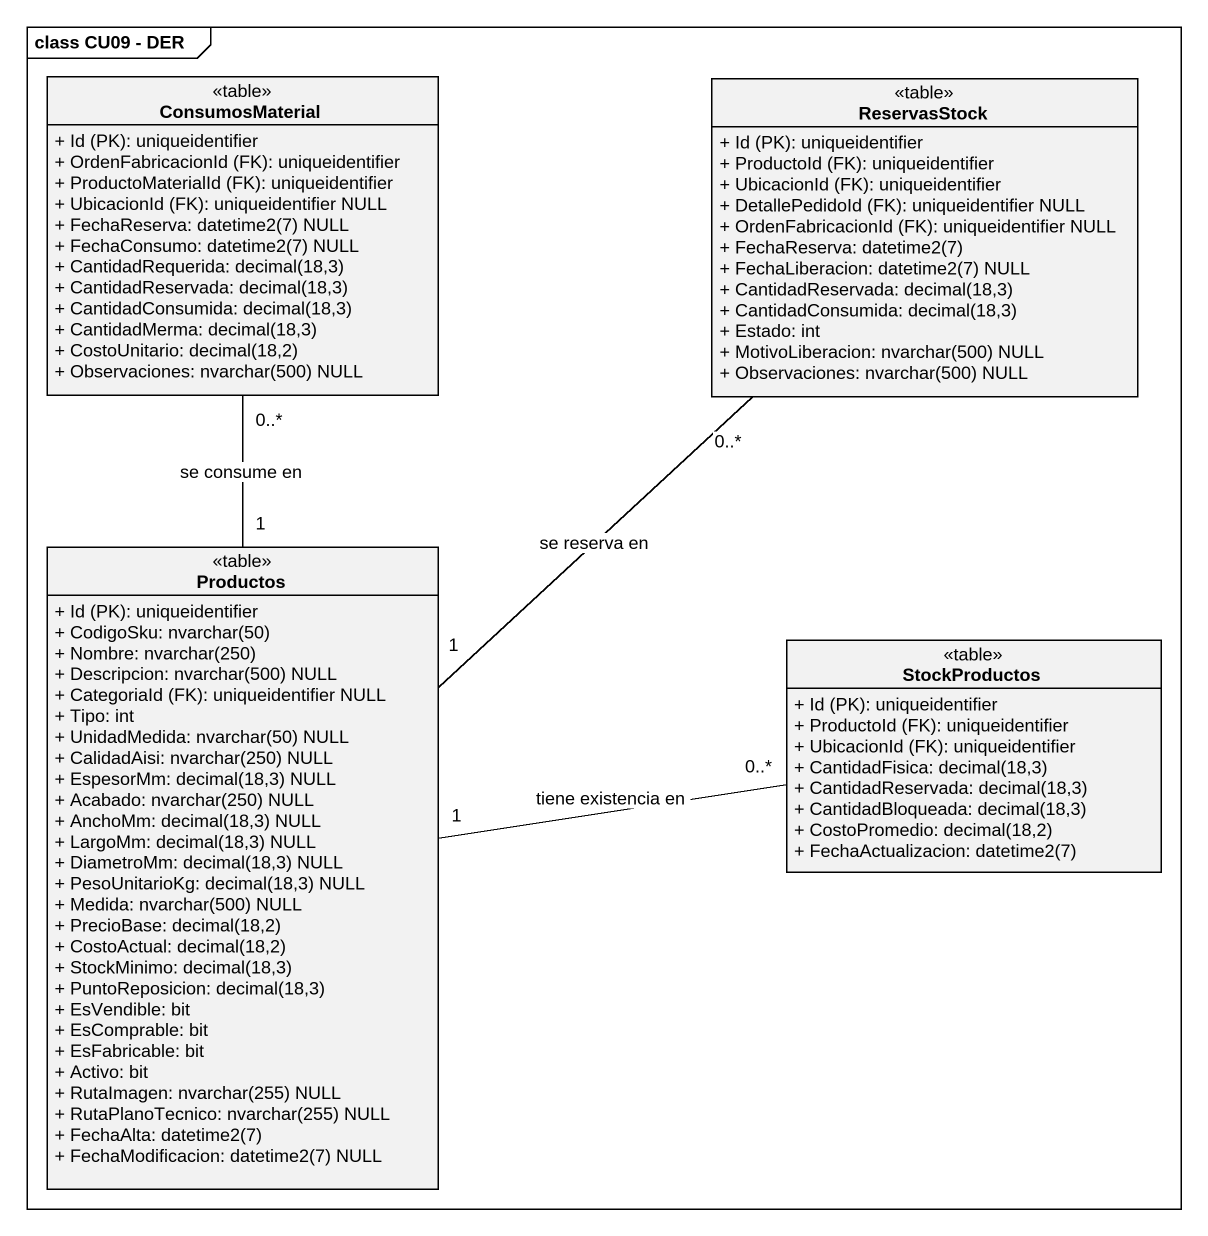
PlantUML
@startuml
mainframe class CU09 - DER
hide circle
hide empty members
skinparam classAttributeIconSize 0
class ConsumosMaterial <<table>> {
  {field} + Id (PK): uniqueidentifier
  {field} + OrdenFabricacionId (FK): uniqueidentifier
  {field} + ProductoMaterialId (FK): uniqueidentifier
  {field} + UbicacionId (FK): uniqueidentifier NULL
  {field} + FechaReserva: datetime2(7) NULL
  {field} + FechaConsumo: datetime2(7) NULL
  {field} + CantidadRequerida: decimal(18,3)
  {field} + CantidadReservada: decimal(18,3)
  {field} + CantidadConsumida: decimal(18,3)
  {field} + CantidadMerma: decimal(18,3)
  {field} + CostoUnitario: decimal(18,2)
  {field} + Observaciones: nvarchar(500) NULL
}
class ReservasStock <<table>> {
  {field} + Id (PK): uniqueidentifier
  {field} + ProductoId (FK): uniqueidentifier
  {field} + UbicacionId (FK): uniqueidentifier
  {field} + DetallePedidoId (FK): uniqueidentifier NULL
  {field} + OrdenFabricacionId (FK): uniqueidentifier NULL
  {field} + FechaReserva: datetime2(7)
  {field} + FechaLiberacion: datetime2(7) NULL
  {field} + CantidadReservada: decimal(18,3)
  {field} + CantidadConsumida: decimal(18,3)
  + Estado: int
  {field} + MotivoLiberacion: nvarchar(500) NULL
  {field} + Observaciones: nvarchar(500) NULL
}
class Productos <<table>> {
  {field} + Id (PK): uniqueidentifier
  {field} + CodigoSku: nvarchar(50)
  {field} + Nombre: nvarchar(250)
  {field} + Descripcion: nvarchar(500) NULL
  {field} + CategoriaId (FK): uniqueidentifier NULL
  + Tipo: int
  {field} + UnidadMedida: nvarchar(50) NULL
  {field} + CalidadAisi: nvarchar(250) NULL
  {field} + EspesorMm: decimal(18,3) NULL
  {field} + Acabado: nvarchar(250) NULL
  {field} + AnchoMm: decimal(18,3) NULL
  {field} + LargoMm: decimal(18,3) NULL
  {field} + DiametroMm: decimal(18,3) NULL
  {field} + PesoUnitarioKg: decimal(18,3) NULL
  {field} + Medida: nvarchar(500) NULL
  {field} + PrecioBase: decimal(18,2)
  {field} + CostoActual: decimal(18,2)
  {field} + StockMinimo: decimal(18,3)
  {field} + PuntoReposicion: decimal(18,3)
  + EsVendible: bit
  + EsComprable: bit
  + EsFabricable: bit
  + Activo: bit
  {field} + RutaImagen: nvarchar(255) NULL
  {field} + RutaPlanoTecnico: nvarchar(255) NULL
  {field} + FechaAlta: datetime2(7)
  {field} + FechaModificacion: datetime2(7) NULL
}
class StockProductos <<table>> {
  {field} + Id (PK): uniqueidentifier
  {field} + ProductoId (FK): uniqueidentifier
  {field} + UbicacionId (FK): uniqueidentifier
  {field} + CantidadFisica: decimal(18,3)
  {field} + CantidadReservada: decimal(18,3)
  {field} + CantidadBloqueada: decimal(18,3)
  {field} + CostoPromedio: decimal(18,2)
  {field} + FechaActualizacion: datetime2(7)
}
ConsumosMaterial "0..*" -- "1" Productos : se consume en
ReservasStock "0..*" -- "1" Productos : se reserva en
StockProductos "0..*" -left- "1" Productos : tiene existencia en
@enduml
